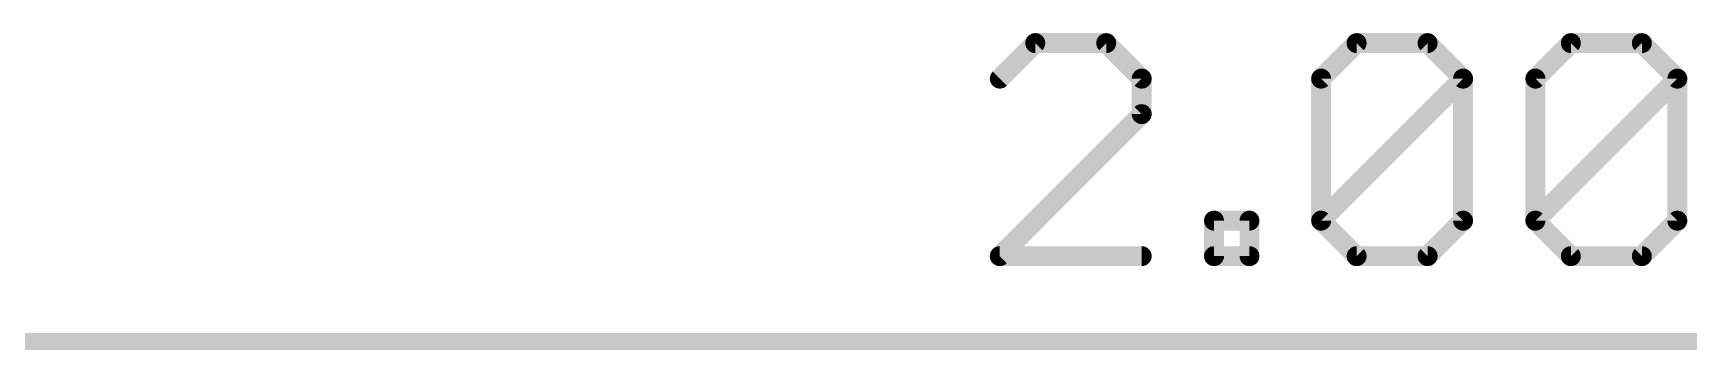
# Model space of a CAD drawing. Extents: x -11.9 to 58.8, y -5.3 to 30.8.
# Drawn here: x 15.61 to 28.26, y 27.49 to 29.91 of the extents above; entities that cross this region are included whole.
import ezdxf

# ---------------------------------------------------------------- set-up
doc = ezdxf.new("R2010")
doc.units = 0
doc.layers.add('47', color=253, linetype='CONTINUOUS')

msp = doc.modelspace()

# ---------------------------------------------------------------- linework, layer by layer
at = {"layer": '47'}
for points, const_width in [([(23.266, 29.8367), (22.9948, 29.5655)], 0.1524), ([(23.8083, 29.8367), (23.266, 29.8367)], 0.1524), ([(24.0795, 29.5655), (23.8083, 29.8367)], 0.1524), ([(25.4505, 29.5655), (25.7217, 29.8367)], 0.1524), ([(25.7217, 29.8367), (26.264, 29.8367)], 0.1524), ([(26.264, 29.8367), (26.5352, 29.5655)], 0.1524), ([(27.0877, 29.5655), (27.3589, 29.8367)], 0.1524), ([(27.3589, 29.8367), (27.9012, 29.8367)], 0.1524), ([(27.9012, 29.8367), (28.1724, 29.5655)], 0.1524), ([(24.0795, 29.2944), (24.0795, 29.5655)], 0.1524), ([(25.4505, 28.4809), (25.4505, 29.5655)], 0.1524), ([(25.4505, 28.4809), (26.5352, 29.5655)], 0.1524), ([(26.5352, 29.5655), (26.5352, 28.4809)], 0.1524), ([(27.0877, 28.4809), (27.0877, 29.5655)], 0.1524), ([(27.0877, 28.4809), (28.1724, 29.5655)], 0.1524), ([(28.1724, 29.5655), (28.1724, 28.4809)], 0.1524), ([(22.9948, 28.2097), (24.0795, 29.2944)], 0.1524), ([(24.632, 28.2097), (24.632, 28.4809)], 0.1524), ([(24.632, 28.4809), (24.9031, 28.4809)], 0.1524), ([(24.9031, 28.4809), (24.9031, 28.2097)], 0.1524), ([(25.7217, 28.2097), (25.4505, 28.4809)], 0.1524), ([(26.5352, 28.4809), (26.264, 28.2097)], 0.1524), ([(27.3589, 28.2097), (27.0877, 28.4809)], 0.1524), ([(28.1724, 28.4809), (27.9012, 28.2097)], 0.1524), ([(24.0795, 28.2097), (22.9948, 28.2097)], 0.1524), ([(24.9031, 28.2097), (24.632, 28.2097)], 0.1524), ([(26.264, 28.2097), (25.7217, 28.2097)], 0.1524), ([(27.9012, 28.2097), (27.3589, 28.2097)], 0.1524), ([(0.065, 27.559), (50.735, 27.559)], 0.13)]:
    msp.add_lwpolyline(points, dxfattribs=dict(at, const_width=const_width))
at = {"layer": '47', "const_width": 0.0762}
for points in [[(23.266, 29.8748, 1), (23.266, 29.7986)], [(23.2929, 29.8097, 1), (23.239, 29.8636)], [(23.8352, 29.8636, 1), (23.7814, 29.8097)], [(23.8083, 29.7986, 1), (23.8083, 29.8748)], [(25.7217, 29.8748, 1), (25.7217, 29.7986)], [(25.7486, 29.8097, 1), (25.6948, 29.8636)], [(26.291, 29.8636, 1), (26.2371, 29.8097)], [(26.264, 29.7986, 1), (26.264, 29.8748)], [(27.3589, 29.8748, 1), (27.3589, 29.7986)], [(27.3858, 29.8097, 1), (27.3319, 29.8636)], [(27.9281, 29.8636, 1), (27.8743, 29.8097)], [(27.9012, 29.7986, 1), (27.9012, 29.8748)], [(22.9679, 29.5925, 1), (23.0218, 29.5386)], [(24.1176, 29.5655, 1), (24.0414, 29.5655)], [(24.0525, 29.5386, 1), (24.1064, 29.5925)], [(25.4886, 29.5655, 1), (25.4124, 29.5655)], [(25.4236, 29.5925, 1), (25.4775, 29.5386)], [(26.5733, 29.5655, 1), (26.4971, 29.5655)], [(26.5621, 29.5386, 1), (26.5083, 29.5925)], [(26.5083, 29.5386, 1), (26.5621, 29.5925)], [(27.1258, 29.5655, 1), (27.0496, 29.5655)], [(27.0608, 29.5925, 1), (27.1146, 29.5386)], [(28.2105, 29.5655, 1), (28.1343, 29.5655)], [(28.1993, 29.5386, 1), (28.1454, 29.5925)], [(28.1454, 29.5386, 1), (28.1993, 29.5925)], [(24.1064, 29.2674, 1), (24.0525, 29.3213)], [(24.0414, 29.2944, 1), (24.1176, 29.2944)], [(24.6701, 28.4809, 1), (24.5939, 28.4809)], [(24.632, 28.519, 1), (24.632, 28.4428)], [(24.9412, 28.4809, 1), (24.865, 28.4809)], [(24.9031, 28.4428, 1), (24.9031, 28.519)], [(25.4775, 28.5078, 1), (25.4236, 28.4539)], [(25.4236, 28.5078, 1), (25.4775, 28.4539)], [(25.4124, 28.4809, 1), (25.4886, 28.4809)], [(26.4971, 28.4809, 1), (26.5733, 28.4809)], [(26.5621, 28.4539, 1), (26.5083, 28.5078)], [(27.1146, 28.5078, 1), (27.0608, 28.4539)], [(27.0608, 28.5078, 1), (27.1146, 28.4539)], [(27.0496, 28.4809, 1), (27.1258, 28.4809)], [(28.1343, 28.4809, 1), (28.2105, 28.4809)], [(28.1993, 28.4539, 1), (28.1454, 28.5078)], [(22.9948, 28.2478, 1), (22.9948, 28.1716)], [(22.9679, 28.2366, 1), (23.0218, 28.1828)], [(24.0795, 28.1716, 1), (24.0795, 28.2478)], [(24.632, 28.2478, 1), (24.632, 28.1716)], [(24.5939, 28.2097, 1), (24.6701, 28.2097)], [(24.865, 28.2097, 1), (24.9412, 28.2097)], [(24.9031, 28.1716, 1), (24.9031, 28.2478)], [(25.7217, 28.2478, 1), (25.7217, 28.1716)], [(25.6948, 28.1828, 1), (25.7486, 28.2366)], [(26.2371, 28.2366, 1), (26.291, 28.1828)], [(26.264, 28.1716, 1), (26.264, 28.2478)], [(27.3589, 28.2478, 1), (27.3589, 28.1716)], [(27.3319, 28.1828, 1), (27.3858, 28.2366)], [(27.8743, 28.2366, 1), (27.9281, 28.1828)], [(27.9012, 28.1716, 1), (27.9012, 28.2478)]]:
    msp.add_lwpolyline(points, format="xyb", dxfattribs=at)

doc.saveas('drawing.dxf')
